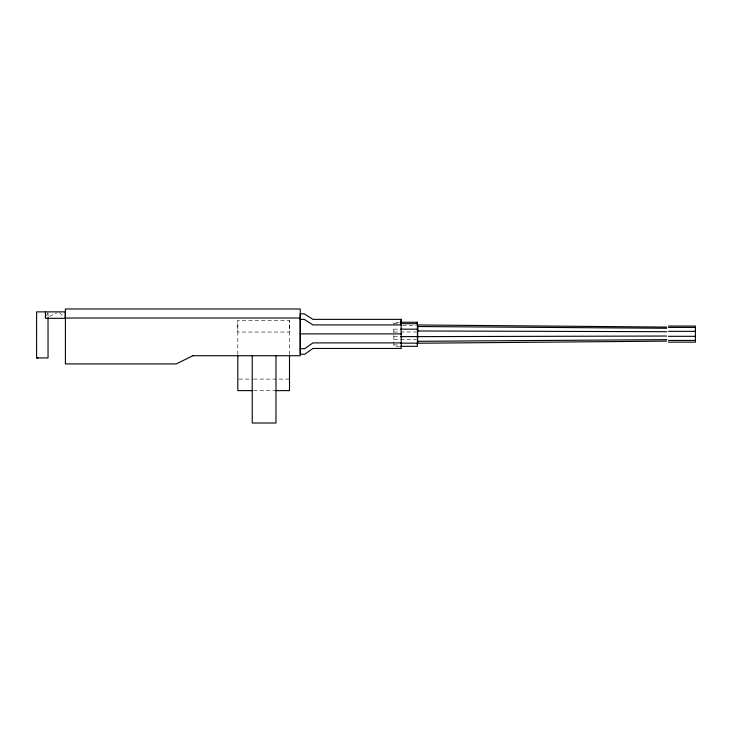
<?xml version="1.0" encoding="UTF-8"?>
<svg xmlns="http://www.w3.org/2000/svg" width="732" height="732" viewBox="0 0 732 732"><rect width="100%" height="100%" fill="white"/><g stroke="black" fill="none" stroke-linecap="round" stroke-linejoin="round"><path stroke-width="0.55" stroke-dasharray="3.66 2.75" d="M237.808 354.572L237.808 320.506L289.506 320.506L289.506 332.035L237.808 332.035L237.808 320.506M289.506 354.572L289.506 320.506M46.546 315.565L47.653 312.802M49.538 316.343L56.703 312.875M399.452 322.263L393.834 322.263L393.834 324.377M393.834 323.69L399.452 323.69M402.82 325.438L416.288 325.438M393.834 329.162L399.452 329.162M393.834 331.989L399.452 331.989M400.569 331.989L416.288 331.989M393.834 336.601L399.452 336.601M393.834 339.428L399.452 339.428M400.569 339.428L416.288 339.428M393.834 344.9L399.452 344.9M399.452 346.327L393.834 346.327L393.834 326.527M238.934 379.094L252.421 379.094M253.537 379.094L289.506 379.094M253.537 390.623L274.893 390.623M59.557 312.683L63.611 316.718M48.028 313.003L48.028 316.37"/><path stroke-width="1.1" d="M45.439 311.878L45.439 318.329L65.23 318.329L65.24 311.878L36.6 311.878L36.609 357.921L48.038 357.921L48.028 317.496M237.808 355.432L237.808 390.623L252.421 390.623M289.506 355.432L289.506 390.623L276.019 390.623M300.202 333.902L300.202 354.233L304.732 354.233L312.921 348.459L401.292 348.459L401.099 319.362L312.921 319.362L304.292 313.818L300.202 313.818L300.202 333.902L401.099 333.902M401.099 322.684L401.099 319.362M417.405 325.438L417.405 322.263L400.569 322.263M666.733 341.13L417.67 343.235L417.67 341.304L666.733 339.639M417.67 331.587L417.67 326.902M417.67 336.619L666.733 336.043M65.404 318.017L300.257 318.017M300.202 319.372L304.292 319.372L312.921 324.917L401.099 324.917M400.569 323.69L417.405 323.69M668.453 326.06L695.4 326.06L695.4 342.146L668.453 342.146M668.453 327.424L695.4 327.424M400.569 329.162L417.405 329.162M668.453 331.349L695.4 331.349M668.453 336.317L695.4 336.317M400.569 336.601L417.405 336.601M668.453 340.444L695.4 340.444M401.099 342.896L312.921 342.896L304.732 348.679L300.202 348.679M400.569 343.152L417.405 343.152L417.405 346.327L400.569 346.327M36.609 357.921L37.991 357.921M417.67 330.974L666.733 331.697M417.67 326.527L666.733 328.275M666.733 327.076L417.67 324.971L417.67 343.235M417.405 322.263L417.405 344.9M275.982 355.725L275.982 423.014L252.229 423.014L252.229 355.725M192.845 355.725L176.238 363.932L65.404 363.932L65.404 308.986L300.257 308.986L300.257 355.725L192.845 355.725"/></g></svg>
